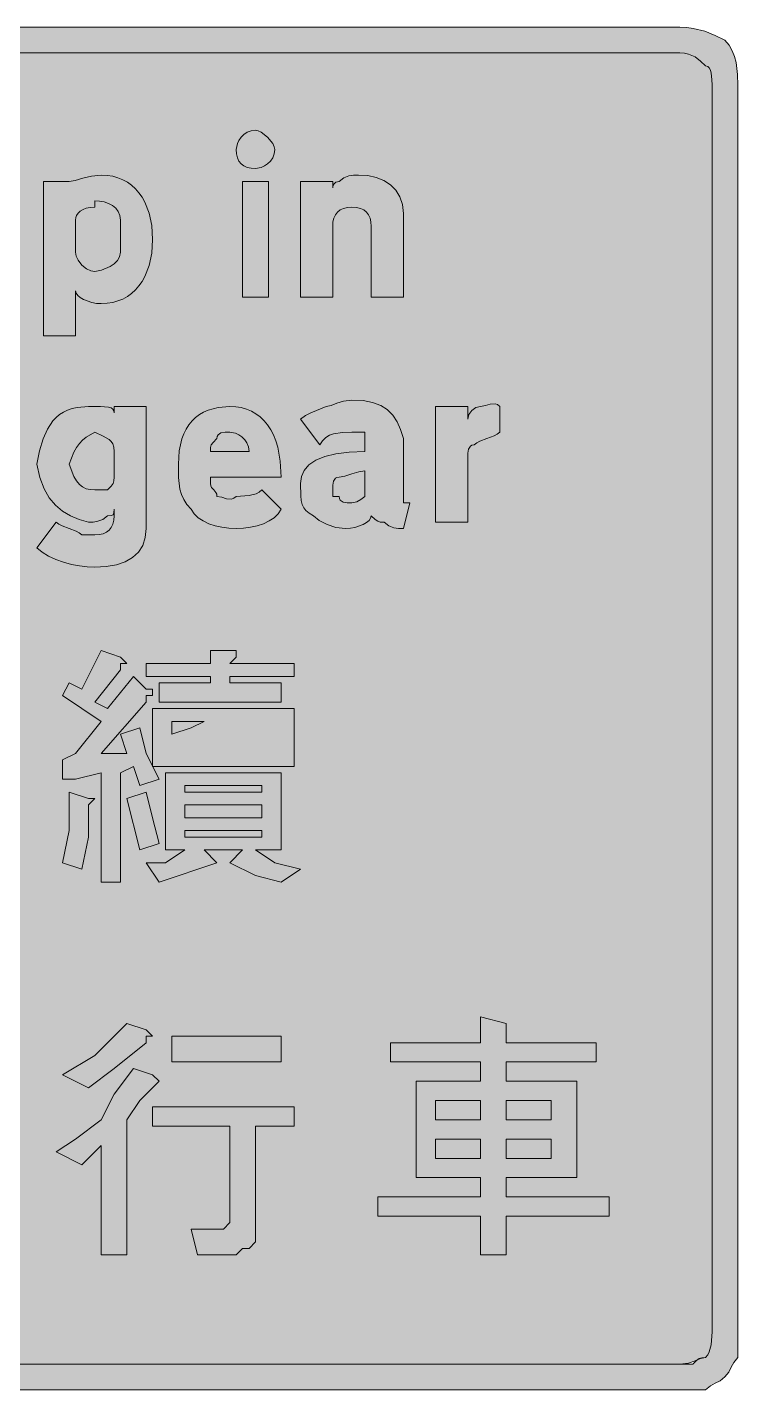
# Model space of a CAD drawing. Header units: metres. Extents: x 149 to 418, y 9 to 263.
# Drawn here: x 285.7 to 418.3, y 8.9 to 263.3 of the extents above; entities that cross this region are included whole.
import ezdxf

# ---------------------------------------------------------------- set-up
doc = ezdxf.new("R2010")
doc.units = ezdxf.units.M
doc.layers.add('FILL_BLACK_000000', color=7, linetype='Continuous', true_color=0x000000)
doc.layers.add('FILL_WHITE_FFFFFF', color=7, linetype='Continuous', true_color=0xffffff)

msp = doc.modelspace()

# ---------------------------------------------------------------- hatches: boundary and pattern name
at = {"layer": 'FILL_BLACK_000000', "true_color": 0x000000}
h = msp.add_hatch(color=7, dxfattribs=at)
h.dxf.hatch_style = 1
h.paths.add_polyline_path([(408.79, 263.23), (409.98, 263.07), (412.14, 262.53), (414.07, 261.76), (415.89, 260.88), (416.68, 259.93), (417.28, 258.89), (417.7, 257.8), (417.99, 256.68), (418.25, 254.47), (418.29, 252.48), (418.29, 19.68), (418.29, 14.88), (417.58, 13.98), (417.09, 13.08), (416.6, 12.18), (415.89, 11.28), (414.99, 10.57), (414.09, 10.08), (413.19, 9.59), (412.29, 8.88), (407.49, 8.88), (160.29, 8.88), (158.49, 8.92), (156.69, 9.18), (155.79, 9.47), (154.89, 9.89), (153.99, 10.49), (153.09, 11.28), (151.51, 13.1), (150.9, 14.04), (150.39, 15.03), (150, 16.07), (149.71, 17.19), (149.55, 18.38), (149.49, 19.68), (149.49, 252.48), (149.55, 253.43), (149.71, 254.47), (150.39, 256.68), (150.9, 257.8), (151.51, 258.89), (152.25, 259.93), (153.09, 260.88), (153.99, 261.09), (154.89, 261.63), (156.69, 263.28), (160.29, 263.28), (407.49, 263.28), (408.79, 263.23)])
h.paths.add_polyline_path([(158.49, 257.73), (156.69, 256.08), (156.29, 255.97), (156, 255.69), (155.78, 255.26), (155.64, 254.73), (155.51, 253.55), (155.49, 252.48), (155.49, 19.68), (155.64, 17.28), (156, 15.97), (156.29, 15.38), (156.69, 14.88), (157.59, 14.69), (158.49, 14.28), (159.39, 13.87), (160.29, 13.68), (407.49, 13.68), (409.89, 13.68), (410.6, 14.37), (411.09, 14.73), (411.58, 14.86), (412.29, 14.88), (412.69, 15.38), (412.98, 15.97), (413.34, 17.28), (413.49, 19.68), (413.49, 252.48), (413.47, 253.55), (413.34, 254.73), (413.2, 255.26), (412.98, 255.69), (412.69, 255.97), (412.29, 256.08), (411.37, 256.96), (410.34, 257.73), (409.08, 258.27), (408.34, 258.43), (407.49, 258.48), (160.29, 258.48), (159.39, 258.27), (158.49, 257.73)], flags=16)
h = msp.add_hatch(color=7, dxfattribs=at)
h.dxf.hatch_style = 1
h.paths.add_polyline_path([(331.78, 239.64), (331.5, 238.91), (331.07, 238.29), (330.54, 237.78), (329.96, 237.39), (329.36, 237.11), (328.29, 236.88), (327.45, 236.94), (326.71, 237.11), (326.1, 237.39), (325.59, 237.78), (325.2, 238.29), (324.91, 238.91), (324.75, 239.64), (324.69, 240.48), (324.91, 241.55), (325.2, 242.15), (325.59, 242.73), (326.1, 243.26), (326.71, 243.69), (327.45, 243.97), (328.29, 244.08), (328.79, 243.97), (329.36, 243.69), (330.54, 242.73), (331.5, 241.55), (331.78, 240.98), (331.89, 240.48), (331.78, 239.64)])
h = msp.add_hatch(color=7, dxfattribs=at)
h.dxf.hatch_style = 1
h.paths.add_polyline_path([(308.43, 218.77), (307.63, 216.72), (307.12, 215.81), (306.54, 214.98), (305.89, 214.24), (305.16, 213.58), (304.38, 213.01), (303.52, 212.54), (302.6, 212.17), (301.63, 211.9), (300.59, 211.74), (299.49, 211.68), (298.59, 211.73), (297.73, 211.89), (296.19, 212.43), (295.58, 212.79), (295.1, 213.2), (294.8, 213.63), (294.69, 214.08), (294.69, 205.68), (288.69, 205.68), (288.69, 234.48), (293.49, 234.48), (294.6, 234.67), (296.04, 235.08), (297.71, 235.49), (299.49, 235.68), (300.59, 235.62), (301.63, 235.46), (302.6, 235.19), (303.52, 234.82), (304.38, 234.35), (305.16, 233.78), (305.89, 233.12), (306.54, 232.38), (307.12, 231.55), (307.63, 230.64), (308.43, 228.59), (308.92, 226.26), (309.09, 223.68), (308.92, 221.1), (308.43, 218.77)])
h.paths.add_polyline_path([(301.14, 218.58), (301.89, 219.09), (302.51, 219.71), (302.93, 220.44), (303.09, 221.28), (303.09, 226.08), (303.09, 227.28), (302.98, 228.12), (302.68, 228.86), (302.2, 229.47), (301.59, 229.98), (300.86, 230.37), (300.05, 230.66), (299.19, 230.82), (298.29, 230.88), (298.29, 229.68), (297.45, 229.63), (296.71, 229.47), (296.1, 229.24), (295.59, 228.93), (295.2, 228.57), (294.91, 228.16), (294.75, 227.73), (294.69, 227.28), (294.69, 221.28), (294.84, 220.53), (295.2, 219.76), (295.89, 218.88), (296.77, 218.19), (297.54, 217.83), (298.29, 217.68), (299.55, 217.91), (301.14, 218.58)], flags=16)
h = msp.add_hatch(color=7, dxfattribs=at)
h.dxf.hatch_style = 1
h.paths.add_polyline_path([(325.89, 212.88), (325.89, 234.48), (330.69, 234.48), (330.69, 212.88), (325.89, 212.88)])
h = msp.add_hatch(color=7, dxfattribs=at)
h.dxf.hatch_style = 1
h.paths.add_polyline_path([(349.89, 212.88), (349.89, 226.08), (349.83, 226.92), (349.66, 227.66), (349.38, 228.27), (348.99, 228.78), (348.48, 229.17), (347.86, 229.46), (347.13, 229.62), (346.29, 229.68), (345.45, 229.62), (344.71, 229.46), (344.1, 229.17), (343.59, 228.78), (343.2, 228.27), (342.92, 227.66), (342.75, 226.92), (342.69, 226.08), (342.69, 212.88), (336.69, 212.88), (336.69, 234.48), (342.69, 234.48), (342.69, 233.28), (342.74, 233.68), (342.88, 233.97), (343.29, 234.33), (343.89, 234.48), (344.79, 235.17), (345.69, 235.53), (346.59, 235.66), (347.49, 235.68), (349.23, 235.57), (350.83, 235.23), (352.26, 234.67), (353.49, 233.88), (354.5, 232.87), (355.25, 231.63), (355.73, 230.17), (355.89, 228.48), (355.89, 212.88), (349.89, 212.88)])
h = msp.add_hatch(color=7, dxfattribs=at)
h.dxf.hatch_style = 1
h.paths.add_polyline_path([(348.69, 186.48), (348.69, 187.68), (346.29, 187.68), (344.51, 187.64), (342.84, 187.38), (342.08, 187.09), (341.4, 186.67), (340.79, 186.07), (340.29, 185.28), (336.69, 190.08), (337.61, 190.79), (338.64, 191.28), (341.49, 192.48), (342.41, 192.67), (343.44, 193.08), (344.7, 193.49), (346.29, 193.68), (348.38, 193.57), (350.15, 193.23), (351.65, 192.67), (352.89, 191.88), (353.91, 190.87), (354.73, 189.63), (355.38, 188.17), (355.89, 186.48), (355.89, 175.68), (355.89, 174.48), (357.09, 174.48), (355.89, 169.68), (354.99, 169.7), (354.09, 169.83), (353.19, 170.19), (352.29, 170.88), (351.58, 170.9), (351.09, 171.03), (350.6, 171.39), (349.89, 172.08), (349.78, 171.63), (349.48, 171.2), (349, 170.79), (348.39, 170.43), (346.85, 169.89), (345.99, 169.73), (345.09, 169.68), (343.31, 169.89), (341.64, 170.43), (340.2, 171.2), (339.09, 172.08), (338.3, 172.53), (337.7, 173.02), (337.28, 173.56), (336.99, 174.18), (336.82, 174.92), (336.73, 175.79), (336.69, 178.08), (336.86, 179.37), (337.38, 180.54), (338.27, 181.56), (339.54, 182.43), (341.2, 183.13), (343.27, 183.65), (345.76, 183.97), (348.69, 184.08), (348.69, 185.28), (348.69, 186.48)])
h.paths.add_polyline_path([(343.89, 175.68), (343.94, 175.28), (344.1, 174.99), (344.64, 174.63), (345.41, 174.5), (346.29, 174.48), (347.17, 174.67), (347.94, 175.08), (348.69, 175.68), (348.69, 180.48), (347.6, 180.29), (346.29, 179.88), (344.98, 179.47), (343.89, 179.28), (343.49, 179.23), (343.2, 179.07), (342.84, 178.53), (342.71, 177.76), (342.69, 176.88), (342.69, 175.68), (343.89, 175.68)], flags=16)
h = msp.add_hatch(color=7, dxfattribs=at)
h.dxf.hatch_style = 1
h.paths.add_polyline_path([(307.23, 166.53), (306.43, 165.29), (305.34, 164.28), (303.96, 163.49), (302.32, 162.93), (300.43, 162.59), (298.29, 162.48), (296.89, 162.54), (295.42, 162.71), (293.92, 162.99), (292.44, 163.38), (291.01, 163.89), (289.68, 164.51), (288.5, 165.24), (287.49, 166.08), (291.09, 170.88), (291.59, 170.48), (292.18, 170.17), (293.49, 169.68), (294.8, 169.19), (295.39, 168.88), (295.89, 168.48), (298.29, 168.48), (299.13, 168.54), (299.87, 168.71), (300.48, 168.99), (300.99, 169.38), (301.38, 169.89), (301.67, 170.51), (301.83, 171.24), (301.89, 172.08), (301.89, 173.28), (301.87, 172.59), (301.74, 172.23), (301.38, 172.1), (300.69, 172.08), (299.79, 171.39), (298.89, 171.03), (297.99, 170.9), (297.09, 170.88), (295.35, 171.39), (293.73, 172.06), (292.26, 172.93), (290.94, 174.03), (289.79, 175.42), (288.82, 177.12), (288.05, 179.2), (287.49, 181.68), (288, 184.21), (288.65, 186.41), (289.47, 188.26), (290.49, 189.78), (291.08, 190.41), (291.73, 190.96), (292.45, 191.43), (293.23, 191.81), (294.08, 192.1), (295, 192.31), (297.09, 192.48), (299.36, 192.46), (300.84, 192.33), (301.32, 192.19), (301.65, 191.97), (301.83, 191.68), (301.89, 191.28), (301.89, 192.48), (307.89, 192.48), (307.89, 169.68), (307.72, 167.99), (307.23, 166.53)])
h.paths.add_polyline_path([(301.67, 185.49), (301.38, 185.96), (300.99, 186.33), (299.87, 186.95), (298.29, 187.68), (296.7, 186.74), (296.03, 186.2), (295.44, 185.58), (294.9, 184.84), (294.41, 183.97), (293.49, 181.68), (294.41, 179.41), (294.9, 178.58), (295.44, 177.93), (296.03, 177.45), (296.7, 177.12), (297.44, 176.94), (298.29, 176.88), (300.69, 176.88), (301.38, 177.59), (301.74, 178.08), (301.87, 178.57), (301.89, 179.28), (301.89, 184.08), (301.83, 184.87), (301.67, 185.49)], flags=16)
h = msp.add_hatch(color=7, dxfattribs=at)
h.dxf.hatch_style = 1
h.paths.add_polyline_path([(319.89, 178.08), (319.94, 177.68), (320.08, 177.37), (320.49, 176.88), (320.9, 176.39), (321.04, 176.08), (321.09, 175.68), (321.99, 175.51), (322.89, 175.23), (323.79, 175.17), (324.24, 175.34), (324.69, 175.68), (327.09, 175.83), (328.4, 176.19), (328.99, 176.48), (329.49, 176.88), (333.09, 173.28), (332.53, 172.44), (331.78, 171.71), (330.85, 171.09), (329.79, 170.58), (328.61, 170.19), (327.35, 169.91), (326.04, 169.74), (324.69, 169.68), (323.34, 169.74), (322.03, 169.91), (320.77, 170.19), (319.59, 170.58), (318.53, 171.09), (317.6, 171.71), (316.85, 172.44), (316.29, 173.28), (315.5, 174.18), (314.9, 175.1), (314.48, 176.04), (314.19, 177.03), (313.93, 179.19), (313.89, 181.68), (314.06, 184.21), (314.55, 186.41), (314.91, 187.38), (315.35, 188.26), (315.86, 189.06), (316.44, 189.78), (317.09, 190.41), (317.82, 190.96), (318.6, 191.43), (319.46, 191.81), (321.35, 192.31), (323.49, 192.48), (324.59, 192.42), (325.63, 192.26), (326.6, 191.98), (327.52, 191.6), (328.38, 191.11), (329.16, 190.52), (329.89, 189.82), (330.54, 189.03), (331.12, 188.14), (331.63, 187.15), (332.07, 186.06), (332.43, 184.89), (332.92, 182.26), (333.09, 179.28), (319.89, 179.28), (319.89, 178.08)])
h.paths.add_polyline_path([(326.98, 184.92), (326.7, 185.66), (326.27, 186.27), (325.74, 186.78), (325.16, 187.17), (324.56, 187.46), (323.49, 187.68), (322.61, 187.66), (321.84, 187.53), (321.3, 187.17), (321.14, 186.88), (321.09, 186.48), (320.4, 185.77), (320.04, 185.28), (319.91, 184.79), (319.89, 184.08), (327.09, 184.08), (326.98, 184.92)], flags=16)
h = msp.add_hatch(color=7, dxfattribs=at)
h.dxf.hatch_style = 1
h.paths.add_polyline_path([(361.89, 192.48), (367.89, 192.48), (367.89, 190.08), (368.1, 190.96), (368.64, 191.73), (369.41, 192.27), (370.29, 192.48), (371.19, 192.65), (372.09, 192.93), (372.99, 192.99), (373.44, 192.82), (373.89, 192.48), (373.89, 187.68), (373.39, 187.28), (372.8, 186.97), (371.49, 186.48), (370.18, 185.99), (369.59, 185.68), (369.09, 185.28), (368.69, 185.23), (368.4, 185.07), (368.04, 184.53), (367.91, 183.76), (367.89, 182.88), (367.89, 170.88), (361.89, 170.88), (361.89, 192.48)])
h = msp.add_hatch(color=7, dxfattribs=at)
h.dxf.hatch_style = 1
h.paths.add_polyline_path([(295.89, 139.68), (299.49, 146.88), (303.09, 145.68), (304.29, 144.48), (303.09, 144.48), (303.09, 143.28), (298.29, 137.28), (300.69, 136.08), (305.49, 142.08), (307.89, 139.68), (309.09, 139.68), (309.09, 138.48), (307.89, 138.48), (307.89, 137.28), (299.49, 127.68), (304.29, 127.68), (303.09, 131.28), (306.69, 132.48), (307.89, 127.68), (310.29, 122.88), (306.69, 121.68), (305.49, 125.28), (303.09, 124.08), (303.09, 103.68), (299.49, 103.68), (299.49, 124.08), (294.69, 122.88), (293.49, 122.88), (292.29, 122.88), (292.29, 126.48), (294.69, 127.68), (299.49, 133.68), (292.29, 138.48), (293.49, 140.88), (295.89, 139.68)])
h = msp.add_hatch(color=7, dxfattribs=at)
h.dxf.hatch_style = 1
h.paths.add_polyline_path([(319.89, 144.48), (319.89, 146.88), (323.49, 146.88), (324.69, 146.88), (324.69, 145.68), (323.49, 144.48), (335.49, 144.48), (335.49, 142.08), (323.49, 142.08), (323.49, 140.88), (333.09, 140.88), (333.09, 137.28), (310.29, 137.28), (310.29, 140.88), (319.89, 140.88), (319.89, 142.08), (307.89, 142.08), (307.89, 144.48), (319.89, 144.48)])
h = msp.add_hatch(color=7, dxfattribs=at)
h.dxf.hatch_style = 1
h.paths.add_polyline_path([(335.49, 125.28), (309.09, 125.28), (309.09, 136.08), (335.49, 136.08), (335.49, 125.28)])
h.paths.add_polyline_path([(318.69, 133.68), (312.69, 133.68), (312.69, 131.28), (316.29, 132.48), (318.69, 133.68)], flags=16)
h = msp.add_hatch(color=7, dxfattribs=at)
h.dxf.hatch_style = 1
h.paths.add_polyline_path([(331.89, 107.28), (336.69, 106.08), (333.09, 103.68), (328.29, 104.88), (323.49, 107.28), (325.89, 109.68), (318.69, 109.68), (321.09, 107.28), (310.29, 103.68), (307.89, 107.28), (311.49, 107.28), (315.09, 109.68), (311.49, 109.68), (311.49, 124.08), (333.09, 124.08), (333.09, 109.68), (328.29, 109.68), (331.89, 107.28)])
h.paths.add_polyline_path([(315.09, 120.48), (329.49, 120.48), (329.49, 121.68), (315.09, 121.68), (315.09, 120.48)], flags=16)
h.paths.add_polyline_path([(315.09, 113.28), (315.09, 112.08), (329.49, 112.08), (329.49, 113.28), (315.09, 113.28)], flags=16)
h.paths.add_polyline_path([(329.49, 118.08), (315.09, 118.08), (315.09, 115.68), (329.49, 115.68), (329.49, 118.08)], flags=16)
h = msp.add_hatch(color=7, dxfattribs=at)
h.dxf.hatch_style = 1
h.paths.add_polyline_path([(293.49, 113.28), (293.49, 120.48), (297.09, 119.28), (298.29, 119.28), (297.09, 118.08), (297.09, 112.08), (295.89, 106.08), (292.29, 107.28), (293.49, 113.28)])
h = msp.add_hatch(color=7, dxfattribs=at)
h.dxf.hatch_style = 1
h.paths.add_polyline_path([(309.09, 115.68), (310.29, 110.88), (306.69, 109.68), (304.29, 119.28), (307.89, 120.48), (309.09, 115.68)])
h = msp.add_hatch(color=7, dxfattribs=at)
h.dxf.hatch_style = 1
h.paths.add_polyline_path([(298.29, 71.28), (304.29, 77.28), (307.89, 76.08), (309.09, 74.88), (307.89, 74.88), (307.89, 73.68), (301.89, 68.88), (297.09, 65.28), (292.29, 67.68), (298.29, 71.28)])
h = msp.add_hatch(color=7, dxfattribs=at)
h.dxf.hatch_style = 1
h.paths.add_polyline_path([(375.09, 73.68), (391.89, 73.68), (391.89, 70.08), (375.09, 70.08), (375.09, 66.48), (388.29, 66.48), (388.29, 48.48), (375.09, 48.48), (375.09, 44.88), (394.29, 44.88), (394.29, 41.28), (375.09, 41.28), (375.09, 34.08), (370.29, 34.08), (370.29, 41.28), (351.09, 41.28), (351.09, 44.88), (370.29, 44.88), (370.29, 48.48), (358.29, 48.48), (358.29, 66.48), (370.29, 66.48), (370.29, 70.08), (353.49, 70.08), (353.49, 73.68), (370.29, 73.68), (370.29, 78.48), (375.09, 77.28), (375.09, 76.08), (375.09, 73.68)])
h.paths.add_polyline_path([(370.29, 59.28), (370.29, 62.88), (361.89, 62.88), (361.89, 59.28), (370.29, 59.28)], flags=16)
h.paths.add_polyline_path([(361.89, 52.08), (370.29, 52.08), (370.29, 55.68), (361.89, 55.68), (361.89, 52.08)], flags=16)
h.paths.add_polyline_path([(375.09, 62.88), (375.09, 59.28), (383.49, 59.28), (383.49, 62.88), (375.09, 62.88)], flags=16)
h.paths.add_polyline_path([(383.49, 55.68), (375.09, 55.68), (375.09, 52.08), (383.49, 52.08), (383.49, 55.68)], flags=16)
h = msp.add_hatch(color=7, dxfattribs=at)
h.dxf.hatch_style = 1
h.paths.add_polyline_path([(333.09, 74.88), (333.09, 70.08), (312.69, 70.08), (312.69, 74.88), (333.09, 74.88)])
h = msp.add_hatch(color=7, dxfattribs=at)
h.dxf.hatch_style = 1
h.paths.add_polyline_path([(294.69, 55.68), (299.49, 59.28), (301.89, 64.08), (305.49, 68.88), (309.09, 67.68), (310.29, 66.48), (309.09, 65.28), (306.69, 62.88), (304.29, 59.28), (304.29, 34.08), (299.49, 34.08), (299.49, 54.48), (295.89, 50.88), (291.09, 53.28), (294.69, 55.68)])
h = msp.add_hatch(color=7, dxfattribs=at)
h.dxf.hatch_style = 1
h.paths.add_polyline_path([(309.09, 58.08), (309.09, 61.68), (335.49, 61.68), (335.49, 58.08), (328.29, 58.08), (328.29, 41.28), (328.29, 40.08), (328.29, 37.68), (328.29, 36.48), (327.09, 35.28), (325.89, 35.28), (324.69, 34.08), (322.29, 34.08), (319.89, 34.08), (317.49, 34.08), (316.29, 38.88), (321.09, 38.88), (322.29, 38.88), (323.49, 40.08), (323.49, 41.28), (323.49, 42.48), (323.49, 58.08), (309.09, 58.08)])
at = {"layer": 'FILL_WHITE_FFFFFF', "true_color": 0xffffff}
h = msp.add_hatch(color=7, dxfattribs=at)
h.dxf.hatch_style = 1
h.paths.add_polyline_path([(407.49, 258.48), (408.34, 258.43), (409.08, 258.27), (410.34, 257.73), (411.37, 256.96), (412.29, 256.08), (412.69, 255.97), (412.98, 255.69), (413.2, 255.26), (413.34, 254.73), (413.47, 253.55), (413.49, 252.48), (413.49, 19.68), (413.34, 17.28), (412.98, 15.97), (412.69, 15.38), (412.29, 14.88), (411.37, 14.69), (410.34, 14.28), (409.08, 13.87), (407.49, 13.68), (160.29, 13.68), (159.39, 13.87), (158.49, 14.28), (157.59, 14.69), (156.69, 14.88), (156.29, 15.38), (156, 15.97), (155.64, 17.28), (155.49, 19.68), (155.49, 252.48), (155.51, 253.55), (155.64, 254.73), (155.78, 255.26), (156, 255.69), (156.29, 255.97), (156.69, 256.08), (158.49, 257.73), (159.39, 258.27), (160.29, 258.48), (407.49, 258.48)])

# ---------------------------------------------------------------- linework, layer by layer
at = {"layer": 'FILL_BLACK_000000', "lineweight": 0, "true_color": 0x000000}
for points in [[(160.29, 263.28), (407.49, 263.28), (408.79, 263.23), (409.98, 263.07), (412.14, 262.53), (414.07, 261.76), (415.89, 260.88), (416.68, 259.93), (417.28, 258.89), (417.7, 257.8), (417.99, 256.68), (418.25, 254.47), (418.29, 252.48), (418.29, 19.68), (418.29, 14.88), (417.58, 13.98), (417.09, 13.08), (416.6, 12.18), (415.89, 11.28), (414.99, 10.57), (414.09, 10.08), (413.19, 9.59), (412.29, 8.88), (407.49, 8.88), (160.29, 8.88)], [(160.29, 13.68), (407.49, 13.68), (409.89, 13.68), (410.6, 14.37), (411.09, 14.73), (411.58, 14.86), (412.29, 14.88), (412.69, 15.38), (412.98, 15.97), (413.34, 17.28), (413.49, 19.68), (413.49, 252.48), (413.47, 253.55), (413.34, 254.73), (413.2, 255.26), (412.98, 255.69), (412.69, 255.97), (412.29, 256.08), (411.37, 256.96), (410.34, 257.73), (409.08, 258.27), (408.34, 258.43), (407.49, 258.48), (160.29, 258.48)]]:
    msp.add_lwpolyline(points, dxfattribs=at)
for points in [[(331.78, 239.64), (331.5, 238.91), (331.07, 238.29), (330.54, 237.78), (329.96, 237.39), (329.36, 237.11), (328.29, 236.88), (327.45, 236.94), (326.71, 237.11), (326.1, 237.39), (325.59, 237.78), (325.2, 238.29), (324.91, 238.91), (324.75, 239.64), (324.69, 240.48), (324.91, 241.55), (325.2, 242.15), (325.59, 242.73), (326.1, 243.26), (326.71, 243.69), (327.45, 243.97), (328.29, 244.08), (328.79, 243.97), (329.36, 243.69), (330.54, 242.73), (331.5, 241.55), (331.78, 240.98), (331.89, 240.48)], [(308.43, 218.77), (307.63, 216.72), (307.12, 215.81), (306.54, 214.98), (305.89, 214.24), (305.16, 213.58), (304.38, 213.01), (303.52, 212.54), (302.6, 212.17), (301.63, 211.9), (300.59, 211.74), (299.49, 211.68), (298.59, 211.73), (297.73, 211.89), (296.19, 212.43), (295.58, 212.79), (295.1, 213.2), (294.8, 213.63), (294.69, 214.08), (294.69, 205.68), (288.69, 205.68), (288.69, 234.48), (293.49, 234.48), (294.6, 234.67), (296.04, 235.08), (297.71, 235.49), (299.49, 235.68), (300.59, 235.62), (301.63, 235.46), (302.6, 235.19), (303.52, 234.82), (304.38, 234.35), (305.16, 233.78), (305.89, 233.12), (306.54, 232.38), (307.12, 231.55), (307.63, 230.64), (308.43, 228.59), (308.92, 226.26), (309.09, 223.68), (308.92, 221.1)], [(325.89, 212.88), (325.89, 234.48), (330.69, 234.48), (330.69, 212.88)], [(349.89, 212.88), (349.89, 226.08), (349.83, 226.92), (349.66, 227.66), (349.38, 228.27), (348.99, 228.78), (348.48, 229.17), (347.86, 229.46), (347.13, 229.62), (346.29, 229.68), (345.45, 229.62), (344.71, 229.46), (344.1, 229.17), (343.59, 228.78), (343.2, 228.27), (342.92, 227.66), (342.75, 226.92), (342.69, 226.08), (342.69, 212.88), (336.69, 212.88), (336.69, 234.48), (342.69, 234.48), (342.69, 233.28), (342.74, 233.68), (342.88, 233.97), (343.29, 234.33), (343.89, 234.48), (344.79, 235.17), (345.69, 235.53), (346.59, 235.66), (347.49, 235.68), (349.23, 235.57), (350.83, 235.23), (352.26, 234.67), (353.49, 233.88), (354.5, 232.87), (355.25, 231.63), (355.73, 230.17), (355.89, 228.48), (355.89, 212.88)], [(301.14, 218.58), (301.89, 219.09), (302.51, 219.71), (302.93, 220.44), (303.09, 221.28), (303.09, 226.08), (303.09, 227.28), (302.98, 228.12), (302.68, 228.86), (302.2, 229.47), (301.59, 229.98), (300.86, 230.37), (300.05, 230.66), (299.19, 230.82), (298.29, 230.88), (298.29, 229.68), (297.45, 229.63), (296.71, 229.47), (296.1, 229.24), (295.59, 228.93), (295.2, 228.57), (294.91, 228.16), (294.75, 227.73), (294.69, 227.28), (294.69, 221.28), (294.84, 220.53), (295.2, 219.76), (295.89, 218.88), (296.77, 218.19), (297.54, 217.83), (298.29, 217.68), (299.55, 217.91)], [(348.69, 186.48), (348.69, 187.68), (346.29, 187.68), (344.51, 187.64), (342.84, 187.38), (342.08, 187.09), (341.4, 186.67), (340.79, 186.07), (340.29, 185.28), (336.69, 190.08), (337.61, 190.79), (338.64, 191.28), (341.49, 192.48), (342.41, 192.67), (343.44, 193.08), (344.7, 193.49), (346.29, 193.68), (348.38, 193.57), (350.15, 193.23), (351.65, 192.67), (352.89, 191.88), (353.91, 190.87), (354.73, 189.63), (355.38, 188.17), (355.89, 186.48), (355.89, 175.68), (355.89, 174.48), (357.09, 174.48), (355.89, 169.68), (354.99, 169.7), (354.09, 169.83), (353.19, 170.19), (352.29, 170.88), (351.58, 170.9), (351.09, 171.03), (350.6, 171.39), (349.89, 172.08), (349.78, 171.63), (349.48, 171.2), (349, 170.79), (348.39, 170.43), (346.85, 169.89), (345.99, 169.73), (345.09, 169.68), (343.31, 169.89), (341.64, 170.43), (340.2, 171.2), (339.09, 172.08), (338.3, 172.53), (337.7, 173.02), (337.28, 173.56), (336.99, 174.18), (336.82, 174.92), (336.73, 175.79), (336.69, 178.08), (336.86, 179.37), (337.38, 180.54), (338.27, 181.56), (339.54, 182.43), (341.2, 183.13), (343.27, 183.65), (345.76, 183.97), (348.69, 184.08), (348.69, 185.28)], [(307.23, 166.53), (306.43, 165.29), (305.34, 164.28), (303.96, 163.49), (302.32, 162.93), (300.43, 162.59), (298.29, 162.48), (296.89, 162.54), (295.42, 162.71), (293.92, 162.99), (292.44, 163.38), (291.01, 163.89), (289.68, 164.51), (288.5, 165.24), (287.49, 166.08), (291.09, 170.88), (291.59, 170.48), (292.18, 170.17), (293.49, 169.68), (294.8, 169.19), (295.39, 168.88), (295.89, 168.48), (298.29, 168.48), (299.13, 168.54), (299.87, 168.71), (300.48, 168.99), (300.99, 169.38), (301.38, 169.89), (301.67, 170.51), (301.83, 171.24), (301.89, 172.08), (301.89, 173.28), (301.87, 172.59), (301.74, 172.23), (301.38, 172.1), (300.69, 172.08), (299.79, 171.39), (298.89, 171.03), (297.99, 170.9), (297.09, 170.88), (295.35, 171.39), (293.73, 172.06), (292.26, 172.93), (290.94, 174.03), (289.79, 175.42), (288.82, 177.12), (288.05, 179.2), (287.49, 181.68), (288, 184.21), (288.65, 186.41), (289.47, 188.26), (290.49, 189.78), (291.08, 190.41), (291.73, 190.96), (292.45, 191.43), (293.23, 191.81), (294.08, 192.1), (295, 192.31), (297.09, 192.48), (299.36, 192.46), (300.84, 192.33), (301.32, 192.19), (301.65, 191.97), (301.83, 191.68), (301.89, 191.28), (301.89, 192.48), (307.89, 192.48), (307.89, 169.68), (307.72, 167.99)], [(319.89, 178.08), (319.94, 177.68), (320.08, 177.37), (320.49, 176.88), (320.9, 176.39), (321.04, 176.08), (321.09, 175.68), (321.99, 175.51), (322.89, 175.23), (323.79, 175.17), (324.24, 175.34), (324.69, 175.68), (327.09, 175.83), (328.4, 176.19), (328.99, 176.48), (329.49, 176.88), (333.09, 173.28), (332.53, 172.44), (331.78, 171.71), (330.85, 171.09), (329.79, 170.58), (328.61, 170.19), (327.35, 169.91), (326.04, 169.74), (324.69, 169.68), (323.34, 169.74), (322.03, 169.91), (320.77, 170.19), (319.59, 170.58), (318.53, 171.09), (317.6, 171.71), (316.85, 172.44), (316.29, 173.28), (315.5, 174.18), (314.9, 175.1), (314.48, 176.04), (314.19, 177.03), (313.93, 179.19), (313.89, 181.68), (314.06, 184.21), (314.55, 186.41), (314.91, 187.38), (315.35, 188.26), (315.86, 189.06), (316.44, 189.78), (317.09, 190.41), (317.82, 190.96), (318.6, 191.43), (319.46, 191.81), (321.35, 192.31), (323.49, 192.48), (324.59, 192.42), (325.63, 192.26), (326.6, 191.98), (327.52, 191.6), (328.38, 191.11), (329.16, 190.52), (329.89, 189.82), (330.54, 189.03), (331.12, 188.14), (331.63, 187.15), (332.07, 186.06), (332.43, 184.89), (332.92, 182.26), (333.09, 179.28), (319.89, 179.28)], [(361.89, 192.48), (367.89, 192.48), (367.89, 190.08), (368.1, 190.96), (368.64, 191.73), (369.41, 192.27), (370.29, 192.48), (371.19, 192.65), (372.09, 192.93), (372.99, 192.99), (373.44, 192.82), (373.89, 192.48), (373.89, 187.68), (373.39, 187.28), (372.8, 186.97), (371.49, 186.48), (370.18, 185.99), (369.59, 185.68), (369.09, 185.28), (368.69, 185.23), (368.4, 185.07), (368.04, 184.53), (367.91, 183.76), (367.89, 182.88), (367.89, 170.88), (361.89, 170.88)], [(301.67, 185.49), (301.38, 185.96), (300.99, 186.33), (299.87, 186.95), (298.29, 187.68), (296.7, 186.74), (296.03, 186.2), (295.44, 185.58), (294.9, 184.84), (294.41, 183.97), (293.49, 181.68), (294.41, 179.41), (294.9, 178.58), (295.44, 177.93), (296.03, 177.45), (296.7, 177.12), (297.44, 176.94), (298.29, 176.88), (300.69, 176.88), (301.38, 177.59), (301.74, 178.08), (301.87, 178.57), (301.89, 179.28), (301.89, 184.08), (301.83, 184.87)], [(326.98, 184.92), (326.7, 185.66), (326.27, 186.27), (325.74, 186.78), (325.16, 187.17), (324.56, 187.46), (323.49, 187.68), (322.61, 187.66), (321.84, 187.53), (321.3, 187.17), (321.14, 186.88), (321.09, 186.48), (320.4, 185.77), (320.04, 185.28), (319.91, 184.79), (319.89, 184.08), (327.09, 184.08)], [(343.89, 175.68), (343.94, 175.28), (344.1, 174.99), (344.64, 174.63), (345.41, 174.5), (346.29, 174.48), (347.17, 174.67), (347.94, 175.08), (348.69, 175.68), (348.69, 180.48), (347.6, 180.29), (346.29, 179.88), (344.98, 179.47), (343.89, 179.28), (343.49, 179.23), (343.2, 179.07), (342.84, 178.53), (342.71, 177.76), (342.69, 176.88), (342.69, 175.68)], [(295.89, 139.68), (299.49, 146.88), (303.09, 145.68), (304.29, 144.48), (303.09, 144.48), (303.09, 143.28), (298.29, 137.28), (300.69, 136.08), (305.49, 142.08), (307.89, 139.68), (309.09, 139.68), (309.09, 138.48), (307.89, 138.48), (307.89, 137.28), (299.49, 127.68), (304.29, 127.68), (303.09, 131.28), (306.69, 132.48), (307.89, 127.68), (310.29, 122.88), (306.69, 121.68), (305.49, 125.28), (303.09, 124.08), (303.09, 103.68), (299.49, 103.68), (299.49, 124.08), (294.69, 122.88), (293.49, 122.88), (292.29, 122.88), (292.29, 126.48), (294.69, 127.68), (299.49, 133.68), (292.29, 138.48), (293.49, 140.88)], [(319.89, 144.48), (319.89, 146.88), (323.49, 146.88), (324.69, 146.88), (324.69, 145.68), (323.49, 144.48), (335.49, 144.48), (335.49, 142.08), (323.49, 142.08), (323.49, 140.88), (333.09, 140.88), (333.09, 137.28), (310.29, 137.28), (310.29, 140.88), (319.89, 140.88), (319.89, 142.08), (307.89, 142.08), (307.89, 144.48)], [(335.49, 125.28), (309.09, 125.28), (309.09, 136.08), (335.49, 136.08)], [(318.69, 133.68), (312.69, 133.68), (312.69, 131.28), (316.29, 132.48)], [(331.89, 107.28), (336.69, 106.08), (333.09, 103.68), (328.29, 104.88), (323.49, 107.28), (325.89, 109.68), (318.69, 109.68), (321.09, 107.28), (310.29, 103.68), (307.89, 107.28), (311.49, 107.28), (315.09, 109.68), (311.49, 109.68), (311.49, 124.08), (333.09, 124.08), (333.09, 109.68), (328.29, 109.68)], [(293.49, 113.28), (293.49, 120.48), (297.09, 119.28), (298.29, 119.28), (297.09, 118.08), (297.09, 112.08), (295.89, 106.08), (292.29, 107.28)], [(309.09, 115.68), (310.29, 110.88), (306.69, 109.68), (304.29, 119.28), (307.89, 120.48)], [(315.09, 120.48), (329.49, 120.48), (329.49, 121.68), (315.09, 121.68)], [(329.49, 118.08), (315.09, 118.08), (315.09, 115.68), (329.49, 115.68)], [(315.09, 113.28), (315.09, 112.08), (329.49, 112.08), (329.49, 113.28)], [(298.29, 71.28), (304.29, 77.28), (307.89, 76.08), (309.09, 74.88), (307.89, 74.88), (307.89, 73.68), (301.89, 68.88), (297.09, 65.28), (292.29, 67.68)], [(375.09, 73.68), (391.89, 73.68), (391.89, 70.08), (375.09, 70.08), (375.09, 66.48), (388.29, 66.48), (388.29, 48.48), (375.09, 48.48), (375.09, 44.88), (394.29, 44.88), (394.29, 41.28), (375.09, 41.28), (375.09, 34.08), (370.29, 34.08), (370.29, 41.28), (351.09, 41.28), (351.09, 44.88), (370.29, 44.88), (370.29, 48.48), (358.29, 48.48), (358.29, 66.48), (370.29, 66.48), (370.29, 70.08), (353.49, 70.08), (353.49, 73.68), (370.29, 73.68), (370.29, 78.48), (375.09, 77.28), (375.09, 76.08)], [(333.09, 74.88), (333.09, 70.08), (312.69, 70.08), (312.69, 74.88)], [(294.69, 55.68), (299.49, 59.28), (301.89, 64.08), (305.49, 68.88), (309.09, 67.68), (310.29, 66.48), (309.09, 65.28), (306.69, 62.88), (304.29, 59.28), (304.29, 34.08), (299.49, 34.08), (299.49, 54.48), (295.89, 50.88), (291.09, 53.28)], [(309.09, 58.08), (309.09, 61.68), (335.49, 61.68), (335.49, 58.08), (328.29, 58.08), (328.29, 41.28), (328.29, 40.08), (328.29, 37.68), (328.29, 36.48), (327.09, 35.28), (325.89, 35.28), (324.69, 34.08), (322.29, 34.08), (319.89, 34.08), (317.49, 34.08), (316.29, 38.88), (321.09, 38.88), (322.29, 38.88), (323.49, 40.08), (323.49, 41.28), (323.49, 42.48), (323.49, 58.08)], [(370.29, 59.28), (370.29, 62.88), (361.89, 62.88), (361.89, 59.28)], [(375.09, 62.88), (375.09, 59.28), (383.49, 59.28), (383.49, 62.88)], [(361.89, 52.08), (370.29, 52.08), (370.29, 55.68), (361.89, 55.68)], [(383.49, 55.68), (375.09, 55.68), (375.09, 52.08), (383.49, 52.08)]]:
    msp.add_lwpolyline(points, close=True, dxfattribs=at)
at = {"layer": 'FILL_WHITE_FFFFFF', "lineweight": 0, "true_color": 0xffffff}
msp.add_lwpolyline([(160.29, 258.48), (407.49, 258.48), (408.34, 258.43), (409.08, 258.27), (410.34, 257.73), (411.37, 256.96), (412.29, 256.08), (412.69, 255.97), (412.98, 255.69), (413.2, 255.26), (413.34, 254.73), (413.47, 253.55), (413.49, 252.48), (413.49, 19.68), (413.34, 17.28), (412.98, 15.97), (412.69, 15.38), (412.29, 14.88), (411.37, 14.69), (410.34, 14.28), (409.08, 13.87), (407.49, 13.68), (160.29, 13.68)], dxfattribs=at)

doc.saveas('drawing.dxf')
